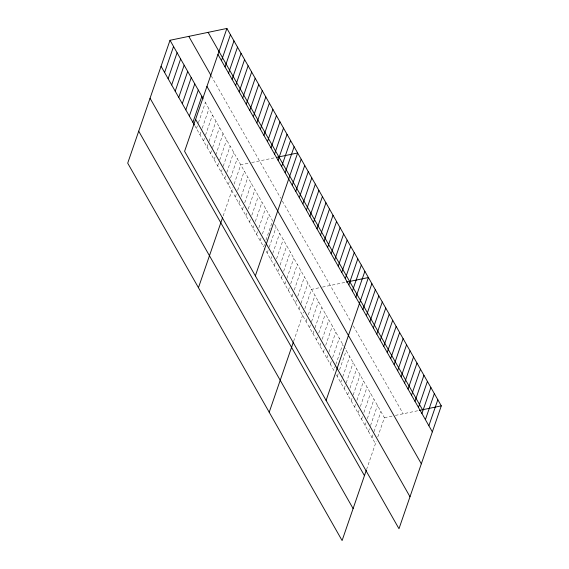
<?xml version="1.0" encoding="UTF-8"?>
<svg xmlns="http://www.w3.org/2000/svg" width="569" height="569" viewBox="0 0 569 569"><rect width="100%" height="100%" fill="white"/><g stroke="black" fill="none" stroke-linecap="round" stroke-linejoin="round"><path stroke-width="0.43" stroke-dasharray="2.85 2.13" d="M196.44 128.551L198.168 123.516M198.46 122.676L205.388 102.548M199.975 134.775L201.995 128.907M202.287 128.068L208.93 108.779M203.51 141.005L205.245 135.97M205.53 135.13L212.465 115.002M207.052 147.229L208.78 142.2M209.072 141.361L216 121.233M210.587 153.459L212.322 148.424M212.607 147.584L219.542 127.456M214.122 159.683L223.076 133.687M217.664 165.913L219.392 160.878M219.684 160.038L226.611 139.91M221.199 172.137L222.066 169.619M223.219 166.269L230.153 146.141M224.734 178.367L225.601 175.849M226.761 172.492L233.688 152.364M228.276 184.591L229.428 181.241M230.587 177.884L237.223 158.595M223.162 215.936L232.97 187.464M234.122 184.107L240.765 164.818L248.589 163.196M235.353 197.045L236.213 194.527M237.657 190.338L244.3 171.049M238.888 203.275L239.755 200.757M241.199 196.561L247.842 177.272M242.422 209.499L243.582 206.149M244.734 202.792L251.377 183.503M245.964 215.729L247.117 212.372M248.269 209.015L254.912 189.726M249.499 221.953L250.367 219.442M251.811 215.246L258.454 195.956M253.034 228.183L253.902 225.665M255.346 221.476L261.989 202.18M256.576 234.407L257.729 231.057M258.888 227.7L265.524 208.41M260.111 240.637L261.263 237.28M262.423 233.93L269.066 214.634M264.514 244.35L263.646 246.861L194.868 125.777M265.958 240.154L272.601 220.864L203.816 99.781M267.188 253.091L268.056 250.573M269.208 247.216L276.136 227.095M270.723 259.315L272.459 254.286M272.743 253.447L279.678 233.318M274.265 265.545L275.417 262.188M276.57 258.838L283.213 239.549M277.8 271.769L278.952 268.419M280.112 265.062L286.755 245.772M281.335 277.999L282.494 274.642M283.647 271.292L290.29 252.003M284.877 284.223L286.605 279.194M286.897 278.355L293.824 258.226M288.412 290.453L289.564 287.096M290.723 283.746L297.367 264.457M291.947 296.684L293.106 293.327M294.258 289.97L300.901 270.68M295.489 302.907L296.641 299.55M297.793 296.2L304.436 276.911M299.024 309.138L300.759 304.102M301.044 303.263L307.978 283.134M293.654 341.244L303.718 312.004M304.87 308.654L311.513 289.365L319.337 287.736M306.03 321.471L307.189 318.114M308.341 314.764L314.984 295.475M309.5 327.58L311.236 322.552M311.528 321.713L318.455 301.584M312.978 333.69L314.707 328.662M314.998 327.822L321.926 307.694M316.449 339.8L317.602 336.45M318.754 333.093L325.397 313.803M319.92 345.916L321.072 342.559M322.225 339.202L328.868 319.913M323.391 352.026L324.252 349.508M325.696 345.312L332.339 326.023M326.862 358.136L328.59 353.1M328.882 352.261L335.81 332.132M330.333 364.245L331.485 360.888M332.637 357.531L339.28 338.242M335.532 365.319L333.804 370.355L264.436 248.248M335.824 364.487L342.751 344.359M337.275 376.465L338.427 373.108M339.586 369.758L346.222 350.468M340.746 382.574L342.474 377.546M342.766 376.706L349.693 356.578M344.217 388.684L345.945 383.655M346.237 382.816L353.164 362.688M347.687 394.794L348.555 392.283M349.999 388.086L356.635 368.797M351.158 400.903L352.026 398.392M353.178 395.035L360.106 374.907M354.629 407.013L355.781 403.663M356.941 400.306L363.584 381.017M358.1 413.13L359.252 409.772M360.412 406.415L367.055 387.126M361.571 419.239L362.723 415.882M363.883 412.525L370.526 393.236M365.042 425.349L366.194 421.992M367.354 418.635L373.997 399.346M368.513 431.458L370.248 426.423M370.533 425.584L377.467 405.455M371.984 437.568L373.719 432.532M374.004 431.7L380.938 411.572M366.543 469.56L376.322 441.16M377.766 436.971L384.409 417.682L344.053 346.649M251.711 162.542L274.848 157.734M322.467 287.089L345.596 282.274M384.409 417.682L392.226 416.053M395.355 415.406L419.296 410.427M211.191 75.812L280.759 198.282M282.331 201.049L351.116 322.118M353.285 325.937L403.179 413.777M274.564 224.321L343.619 345.881M336.407 374.935L375.455 443.678"/><path stroke-width="0.85" d="M226.903 28.45L184.591 151.318L398.983 528.722L441.295 405.853L226.903 28.45L170.017 40.278L127.705 163.147L342.097 540.55L366.28 470.321M164.597 72.505L173.552 46.509M168.14 78.728L177.087 52.732M171.674 84.959L180.629 58.963M175.209 91.182L184.164 65.186M178.751 97.413L187.699 71.417M182.286 103.636L191.241 77.64M185.821 109.867L194.776 83.871M189.363 116.097L198.311 90.094M192.898 122.321L201.853 96.325M221.483 60.677L230.438 34.681M225.025 66.9L233.973 40.904M228.56 73.131L237.515 47.135M232.095 79.354L241.05 53.358M235.637 85.585L244.585 59.589M239.172 91.808L248.127 65.812M242.714 98.039L251.662 72.043M246.249 104.262L255.204 78.266M249.784 110.493L258.739 84.496M253.326 116.723L262.273 90.72M198.453 287.694L222.643 217.458M256.861 122.947L265.815 96.95M260.396 129.177L269.35 103.174M263.938 135.401L272.885 109.404M267.473 141.631L276.427 115.628M271.008 147.855L279.962 121.858M274.55 154.085L283.497 128.082M278.085 160.309L287.039 134.312M281.627 166.539L290.574 140.536M285.161 172.763L294.116 146.766M255.346 275.865L297.651 152.99L276.463 157.4M292.238 185.217L301.186 159.22M295.773 191.447L304.728 165.444M299.308 197.671L308.263 171.674M302.85 203.901L311.798 177.898M306.385 210.125L315.34 184.128M309.92 216.355L318.875 190.352M313.462 222.579L322.41 196.582M316.997 228.809L325.952 202.806M320.539 235.033L329.487 209.036M324.074 241.263L333.029 215.267M269.208 412.233L293.391 342.005M327.609 247.487L336.564 221.49M331.151 253.717L340.098 227.721M334.686 259.941L343.64 233.944M338.221 266.171L347.175 240.175M341.763 272.395L350.71 246.398M345.298 278.625L354.252 252.629M348.833 284.856L357.787 258.852M352.375 291.079L361.322 265.083M355.909 297.31L364.864 271.306M326.094 400.405L368.399 277.537L346.407 282.11M362.922 309.643L371.87 283.647M366.393 315.752L375.341 289.756M369.864 321.862L378.812 295.866M373.335 327.972L382.283 301.975M376.806 334.088L385.754 308.085M380.277 340.198L389.224 314.195M383.748 346.308L392.695 320.304M387.219 352.417L396.166 326.414M390.69 358.527L399.637 332.531M394.161 364.637L403.108 338.64M397.631 370.746L406.579 344.75M401.102 376.856L410.05 350.86M404.573 382.965L413.528 356.969M408.044 389.075L416.999 363.079M411.515 395.185L420.47 369.189M414.986 401.301L423.941 375.298M418.457 407.411L427.411 381.408M421.928 413.521L430.882 387.517M425.399 419.63L434.353 393.627M428.87 425.74L437.824 399.744M419.296 410.427L441.295 405.853M208.126 32.355L422.518 409.751M217.948 54.446L432.34 431.85M188.787 36.373L210.8 75.122M206.938 86.417L421.337 463.82M170.017 40.278L203.033 98.401M195.601 119.355L409.993 496.751M161.063 66.274L194.47 125.088M150.052 98.245L364.445 475.648M138.715 131.183L353.107 508.579"/></g></svg>
